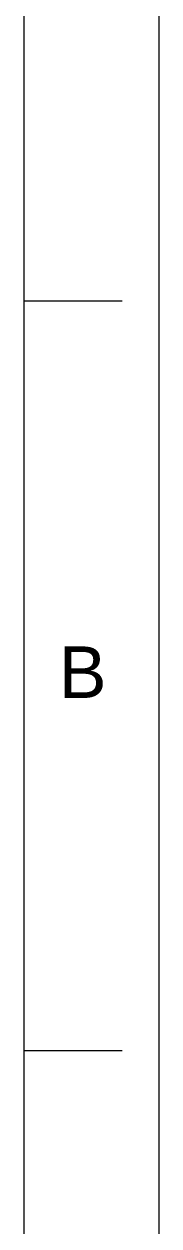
# Model space of a CAD drawing. Header units: millimetres. Extents: x 120 to 960, y 55 to 649.
# Drawn here: x 939.7 to 959.7, y 381 to 558.7 of the extents above; entities that cross this region are included whole.
import ezdxf

# ---------------------------------------------------------------- set-up
doc = ezdxf.new("R2010")
doc.units = ezdxf.units.MM
doc.layers.get('0').update_dxf_attribs({"lineweight": 13})
doc.styles.get("Standard").update_dxf_attribs({"font": 'arial.ttf'})

msp = doc.modelspace()

# ---------------------------------------------------------------- linework, layer by layer
at = {"color": 7, "linetype": 'Continuous'}
for p, q in [((959.678, 54.564), (959.678, 648.564)), ((939.68, 517.769), (954.216, 517.769)), ((939.681, 406.969), (954.217, 406.969))]:
    msp.add_line(p, q, dxfattribs=at)
at = {"linetype": 'Continuous'}
msp.add_line((939.678, 628.564), (939.678, 74.564), dxfattribs=at)

# ---------------------------------------------------------------- texts
at = {"insert": (948.367, 462.874), "char_height": 7.624, "attachment_point": 5}
msp.add_mtext_dynamic_manual_height_columns('B', width=10, gutter_width=12.5, heights=[0], dxfattribs=at)

doc.saveas('drawing.dxf')
